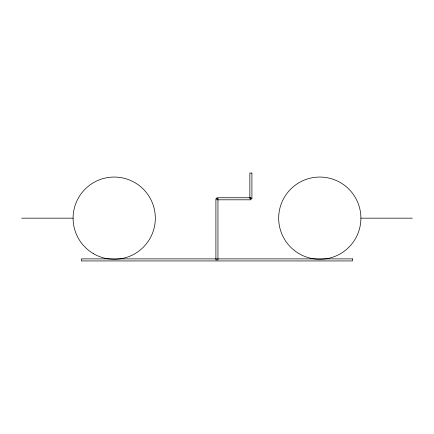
<?xml version="1.0" encoding="UTF-8"?>
<svg xmlns="http://www.w3.org/2000/svg" width="434" height="434" viewBox="0 0 434 434"><rect width="100%" height="100%" fill="white"/><g stroke="black" fill="none" stroke-linecap="round" stroke-linejoin="round"><path stroke-width="0.65" d="M21.7 218.172L73.096 218.172M360.904 218.172A41.116 41.116 0 0 0 299.232 182.568A41.116 41.116 0 0 0 299.232 253.781A41.116 41.116 0 0 0 360.904 218.172L412.3 218.172M251.91 173.063L249.854 173.063L249.854 198.777L251.91 198.777L251.91 173.063M250.885 197.752L216.924 197.752L216.924 199.808L250.885 199.808L250.885 197.752M217.955 198.777L215.899 198.777L215.899 259.912L217.955 259.912L217.955 198.777M352.544 258.881L81.31 258.881L81.31 260.937L352.544 260.937L352.544 258.881M93.652 253.781A41.116 41.116 0 0 0 155.329 218.172A41.116 41.116 0 0 0 93.652 182.568A41.116 41.116 0 0 0 93.652 253.781"/></g></svg>
